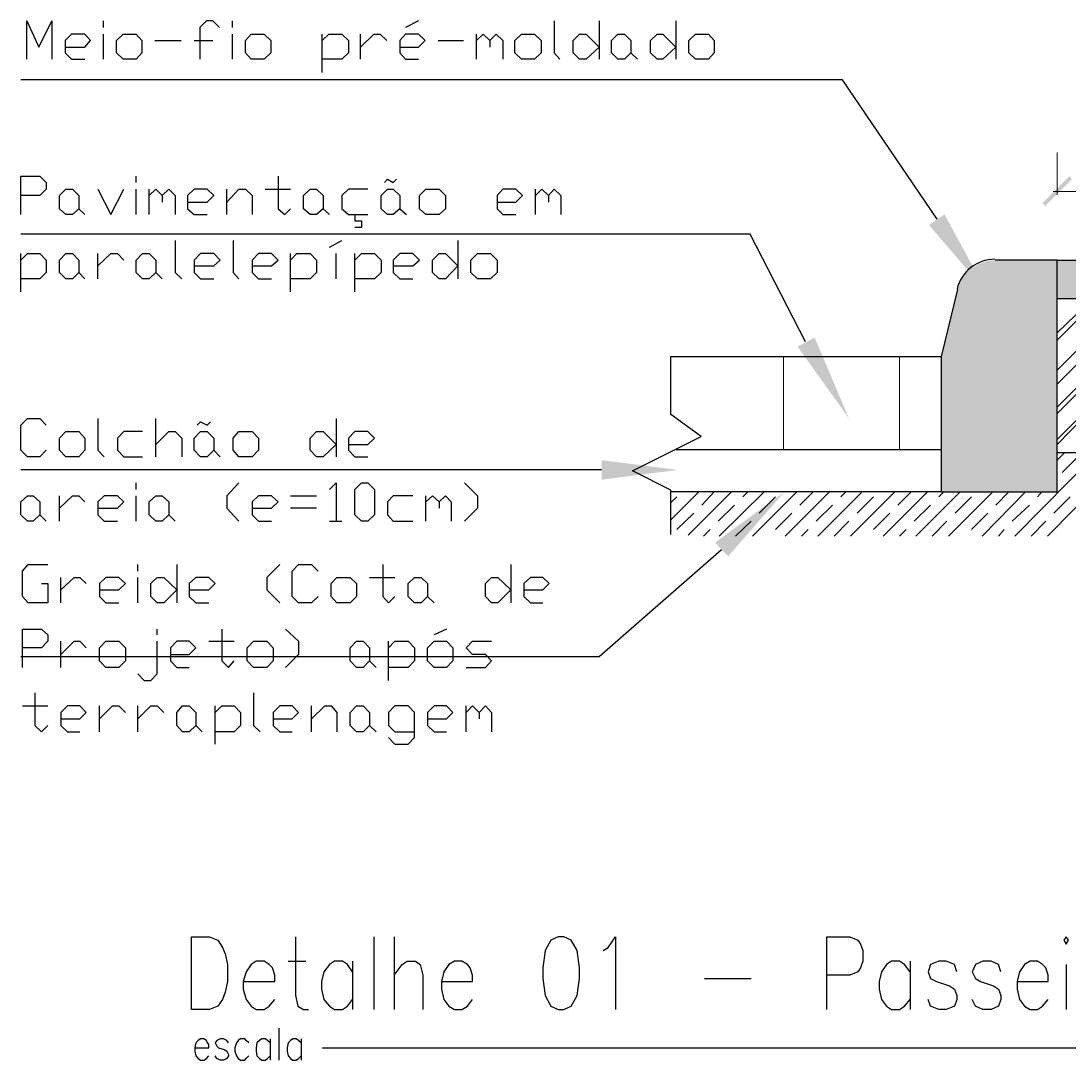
# Model space of a CAD drawing. Header units: feet. Extents: x 203667 to 205527, y 9204857 to 9205156.
# Drawn here: x 203764.376 to 203765.734, y 9204928.056 to 9204929.403 of the extents above; entities that cross this region are included whole.
import ezdxf

# ---------------------------------------------------------------- set-up
doc = ezdxf.new("R2010")
doc.units = ezdxf.units.FT
doc.header["$LTSCALE"] = 0.3
doc.header["$MEASUREMENT"] = 0
for name, color, linetype in [('PDF2_0', 7, 'Continuous'), ('PDF2_A_Cotas', 7, 'Continuous'), ('PDF2_A_Texto', 7, 'Continuous')]:
    doc.layers.add(name, color=color, linetype=linetype)
doc.layers.add('PDF2_A_Placas', color=7, linetype='Continuous', true_color=0xbfbfbf)

msp = doc.modelspace()

# ---------------------------------------------------------------- hatches: boundary and pattern name
at = {"layer": 'PDF2_0', "transparency": 33554559}
msp.add_hatch(color=256, dxfattribs=at).paths.add_polyline_path([(203765.7378, 9204929.1976), (203765.7346, 9204929.2018), (203765.6997, 9204929.1669), (203765.7029, 9204929.1627)])
at = {"layer": 'PDF2_0', "true_color": 0xf2f2f2, "transparency": 33554559}
msp.add_hatch(color=7, dxfattribs=at).paths.add_polyline_path([(203767.2188, 9204929.0929), (203765.7188, 9204929.0929), (203765.7188, 9204929.0432), (203767.2188, 9204929.0432)])
at = {"layer": 'PDF2_A_Placas', "transparency": 33554559}
msp.add_hatch(color=256, dxfattribs=at).paths.add_polyline_path([(203765.7188, 9204929.0929), (203765.6384, 9204929.0929), (203765.6288, 9204929.0918), (203765.6193, 9204929.0887), (203765.6109, 9204929.0844), (203765.6034, 9204929.0791), (203765.5971, 9204929.0717), (203765.5929, 9204929.0633), (203765.5897, 9204929.0548), (203765.5685, 9204928.9681), (203765.5685, 9204928.7925), (203765.7188, 9204928.7925)])

# ---------------------------------------------------------------- linework, layer by layer
at = {"layer": 'PDF2_0', "lineweight": 25}
for points in [[(203765.5897, 9204929.0548), (203765.5685, 9204928.9681), (203765.5685, 9204928.7925), (203765.7188, 9204928.7925), (203765.7188, 9204929.0929)], [(203765.7188, 9204929.0929), (203765.6384, 9204929.0929)], [(203765.7188, 9204929.0929), (203767.2188, 9204929.0929), (203767.2188, 9204928.8432), (203765.7188, 9204928.8432)], [(203765.7188, 9204929.0432), (203767.2188, 9204929.0432)], [(203765.2184, 9204928.7374), (203765.2184, 9204928.7946), (203765.1687, 9204928.82), (203765.2575, 9204928.8644), (203765.2184, 9204928.893), (203765.2184, 9204928.9681), (203765.5685, 9204928.9681)], [(203765.2247, 9204928.8475), (203765.5685, 9204928.8475)], [(203765.5685, 9204928.7925), (203765.2184, 9204928.7925)]]:
    msp.add_lwpolyline(points, dxfattribs=at)
at = {"layer": 'PDF2_0', "lineweight": 0}
for points in [[(203765.7188, 9204929.0929), (203766.0636, 9204929.0929)], [(203765.3644, 9204928.8475), (203765.3644, 9204928.9681)], [(203765.5146, 9204928.8475), (203765.5146, 9204928.9681)]]:
    msp.add_lwpolyline(points, dxfattribs=at)
at = {"layer": 'PDF2_0', "color": 27, "lineweight": 0, "true_color": 0x7a4c3d}
for points in [[(203765.7188, 9204928.9321), (203765.8298, 9204929.0432)], [(203765.7188, 9204928.9892), (203765.7727, 9204929.0432)], [(203765.7188, 9204928.894), (203765.8679, 9204929.0432)], [(203765.7188, 9204928.9025), (203765.8594, 9204929.0432)], [(203765.7188, 9204928.9987), (203765.7431, 9204929.022)], [(203765.7188, 9204928.9501), (203765.7738, 9204929.0061)], [(203765.7188, 9204928.8602), (203765.8446, 9204928.986)], [(203765.7188, 9204928.8538), (203765.7716, 9204928.9078)]]:
    msp.add_lwpolyline(points, dxfattribs=at)
at = {"layer": 'PDF2_0', "color": 45, "lineweight": 5, "true_color": 0xab7f53}
for points in [[(203765.6637, 9204928.7353), (203765.7706, 9204928.8432)], [(203765.7061, 9204928.7353), (203765.8129, 9204928.8432)], [(203765.7188, 9204928.8337), (203765.7283, 9204928.8432)], [(203765.7251, 9204928.8178), (203765.7463, 9204928.839)], [(203765.2184, 9204928.7565), (203765.2544, 9204928.7925)], [(203765.2184, 9204928.7787), (203765.2258, 9204928.7861)], [(203765.2406, 9204928.7364), (203765.2967, 9204928.7925)], [(203765.2586, 9204928.7755), (203765.2745, 9204928.7925)], [(203765.2808, 9204928.7353), (203765.339, 9204928.7925)], [(203765.3115, 9204928.7861), (203765.3178, 9204928.7925)], [(203765.3242, 9204928.7353), (203765.3813, 9204928.7925)], [(203765.3326, 9204928.765), (203765.3538, 9204928.7861)], [(203765.3665, 9204928.7353), (203765.4236, 9204928.7925)], [(203765.3855, 9204928.7755), (203765.4025, 9204928.7925)], [(203765.4088, 9204928.7353), (203765.4659, 9204928.7925)], [(203765.4384, 9204928.7861), (203765.4448, 9204928.7925)], [(203765.4511, 9204928.7353), (203765.5082, 9204928.7925)], [(203765.4596, 9204928.765), (203765.4807, 9204928.7861)], [(203765.4934, 9204928.7353), (203765.5506, 9204928.7925)], [(203765.5125, 9204928.7755), (203765.5294, 9204928.7925)], [(203765.5357, 9204928.7353), (203765.5929, 9204928.7925)], [(203765.5654, 9204928.7861), (203765.5717, 9204928.7925)], [(203765.5781, 9204928.7353), (203765.6352, 9204928.7925)], [(203765.5865, 9204928.765), (203765.6077, 9204928.7861)], [(203765.6214, 9204928.7353), (203765.6775, 9204928.7925)], [(203765.6394, 9204928.7755), (203765.6563, 9204928.7925)], [(203765.6934, 9204928.7861), (203765.6987, 9204928.7925)], [(203765.7145, 9204928.765), (203765.7357, 9204928.7861)], [(203765.2797, 9204928.7544), (203765.3009, 9204928.7755)], [(203765.4067, 9204928.7544), (203765.4278, 9204928.7755)], [(203765.5336, 9204928.7544), (203765.5548, 9204928.7755)], [(203765.6606, 9204928.7544), (203765.6828, 9204928.7755)], [(203765.2258, 9204928.7438), (203765.248, 9204928.765)], [(203765.302, 9204928.7353), (203765.3221, 9204928.7544)], [(203765.3538, 9204928.7438), (203765.375, 9204928.765)], [(203765.43, 9204928.7353), (203765.449, 9204928.7544)], [(203765.4807, 9204928.7438), (203765.5019, 9204928.765)], [(203765.5569, 9204928.7353), (203765.5759, 9204928.7544)], [(203765.6077, 9204928.7438), (203765.6288, 9204928.765)], [(203765.6849, 9204928.7353), (203765.7039, 9204928.7544)], [(203765.2607, 9204928.7353), (203765.2692, 9204928.7438)], [(203765.3876, 9204928.7353), (203765.3961, 9204928.7438)], [(203765.5146, 9204928.7353), (203765.5231, 9204928.7438)], [(203765.6426, 9204928.7353), (203765.65, 9204928.7438)]]:
    msp.add_lwpolyline(points, dxfattribs=at)
at = {"layer": 'PDF2_0', "lineweight": 25}
msp.add_arc((203765.6378, 9204929.0437), 0.0502, 90.0002, 166.5032, dxfattribs=at)
at = {"layer": 'PDF2_A_Cotas', "lineweight": 0}
for points in [[(203765.7188, 9204929.1775), (203765.7188, 9204929.2325)], [(203765.7135, 9204929.1817), (203767.223, 9204929.1817)]]:
    msp.add_lwpolyline(points, dxfattribs=at)
at = {"layer": 'PDF2_A_Texto', "lineweight": 25}
for points in [[(203764.3838, 9204929.3531), (203764.3838, 9204929.4028), (203764.3996, 9204929.369), (203764.4165, 9204929.4028), (203764.4165, 9204929.3531)], [(203764.4832, 9204929.3944), (203764.4832, 9204929.4028)], [(203764.6334, 9204929.3944), (203764.6249, 9204929.4028), (203764.6165, 9204929.4028), (203764.608, 9204929.3944), (203764.608, 9204929.3531)], [(203764.6503, 9204929.3944), (203764.6503, 9204929.4028)], [(203764.8915, 9204929.4028), (203764.8746, 9204929.3944)], [(203765.0671, 9204929.4028), (203765.0671, 9204929.3616), (203765.0745, 9204929.3531)], [(203765.1253, 9204929.4028), (203765.1253, 9204929.3531)], [(203765.2247, 9204929.4028), (203765.2247, 9204929.3531)], [(203764.4335, 9204929.369), (203764.4589, 9204929.369), (203764.4663, 9204929.3774), (203764.4589, 9204929.3859), (203764.4419, 9204929.3859), (203764.4335, 9204929.3774), (203764.4335, 9204929.3616), (203764.4419, 9204929.3531), (203764.4589, 9204929.3531)], [(203764.4832, 9204929.3531), (203764.4832, 9204929.3859)], [(203764.6503, 9204929.3531), (203764.6503, 9204929.3859)], [(203764.7667, 9204929.3362), (203764.7667, 9204929.3859)], [(203764.7667, 9204929.3774), (203764.7752, 9204929.3859), (203764.7921, 9204929.3859), (203764.8005, 9204929.3774), (203764.8005, 9204929.3616), (203764.7921, 9204929.3531), (203764.7667, 9204929.3531)], [(203764.8164, 9204929.3531), (203764.8164, 9204929.3859)], [(203764.8164, 9204929.369), (203764.8333, 9204929.3859), (203764.8418, 9204929.3859), (203764.8503, 9204929.3774)], [(203764.8672, 9204929.369), (203764.8915, 9204929.369), (203764.9, 9204929.3774), (203764.8915, 9204929.3859), (203764.8746, 9204929.3859), (203764.8672, 9204929.3774), (203764.8672, 9204929.3616), (203764.8746, 9204929.3531), (203764.8915, 9204929.3531)], [(203764.9666, 9204929.3531), (203764.9666, 9204929.3859)], [(203764.9666, 9204929.3774), (203764.9751, 9204929.3859), (203764.9836, 9204929.3774), (203764.9836, 9204929.369)], [(203764.9836, 9204929.3774), (203764.992, 9204929.3859), (203765.0005, 9204929.3774), (203765.0005, 9204929.3531)], [(203764.5498, 9204929.3774), (203764.5837, 9204929.3774)], [(203764.6006, 9204929.3774), (203764.6249, 9204929.3774)], [(203764.9169, 9204929.3774), (203764.9497, 9204929.3774)], [(203765.1666, 9204929.3616), (203765.175, 9204929.3531)], [(203765.5632, 9204929.1458), (203765.4405, 9204929.3267), (203764.3764, 9204929.3267)], [(203764.3764, 9204929.1521), (203764.3764, 9204929.2018), (203764.4007, 9204929.2018), (203764.4091, 9204929.1934), (203764.4091, 9204929.1849), (203764.4007, 9204929.1765), (203764.3764, 9204929.1765)], [(203764.5255, 9204929.1934), (203764.5255, 9204929.2018)], [(203764.7096, 9204929.2018), (203764.7096, 9204929.1595), (203764.718, 9204929.1521), (203764.7254, 9204929.1595)], [(203764.8471, 9204929.1934), (203764.8513, 9204929.1976), (203764.8587, 9204929.1934), (203764.863, 9204929.1976)], [(203764.4758, 9204929.1849), (203764.4927, 9204929.1521), (203764.5096, 9204929.1849)], [(203764.5255, 9204929.1521), (203764.5255, 9204929.1849)], [(203764.5424, 9204929.1521), (203764.5424, 9204929.1849)], [(203764.5424, 9204929.1765), (203764.5509, 9204929.1849), (203764.5594, 9204929.1765), (203764.5594, 9204929.168)], [(203764.5594, 9204929.1765), (203764.5678, 9204929.1849), (203764.5763, 9204929.1765), (203764.5763, 9204929.1521)], [(203764.5922, 9204929.168), (203764.6175, 9204929.168), (203764.626, 9204929.1765), (203764.6175, 9204929.1849), (203764.6006, 9204929.1849), (203764.5922, 9204929.1765), (203764.5922, 9204929.1595), (203764.6006, 9204929.1521), (203764.6175, 9204929.1521)], [(203764.6429, 9204929.1521), (203764.6429, 9204929.1849)], [(203764.6429, 9204929.168), (203764.6588, 9204929.1849), (203764.6673, 9204929.1849), (203764.6757, 9204929.1765), (203764.6757, 9204929.1521)], [(203764.6926, 9204929.1849), (203764.7254, 9204929.1849)], [(203764.8259, 9204929.1849), (203764.8005, 9204929.1849), (203764.7921, 9204929.1765), (203764.7921, 9204929.1595), (203764.8005, 9204929.1521), (203764.8259, 9204929.1521)], [(203764.9931, 9204929.168), (203765.0174, 9204929.168), (203765.0259, 9204929.1765), (203765.0174, 9204929.1849), (203765.0005, 9204929.1849), (203764.9931, 9204929.1765), (203764.9931, 9204929.1595), (203765.0005, 9204929.1521), (203765.0174, 9204929.1521)], [(203765.0428, 9204929.1521), (203765.0428, 9204929.1849)], [(203765.0428, 9204929.1765), (203765.0513, 9204929.1849), (203765.0597, 9204929.1765), (203765.0597, 9204929.168)], [(203765.0597, 9204929.1765), (203765.0671, 9204929.1849), (203765.0756, 9204929.1765), (203765.0756, 9204929.1521)], [(203764.4515, 9204929.1595), (203764.4589, 9204929.1521)], [(203764.7678, 9204929.1595), (203764.7762, 9204929.1521)], [(203764.809, 9204929.1521), (203764.809, 9204929.1437), (203764.8175, 9204929.1437), (203764.8175, 9204929.1352), (203764.809, 9204929.1352)], [(203764.8672, 9204929.1595), (203764.8757, 9204929.1521)], [(203765.3929, 9204928.9871), (203765.321, 9204929.1267), (203764.3764, 9204929.1267)], [(203764.5763, 9204929.1183), (203764.5763, 9204929.077), (203764.5847, 9204929.0686)], [(203764.6514, 9204929.1183), (203764.6514, 9204929.077), (203764.6588, 9204929.0686)], [(203764.7762, 9204929.1098), (203764.7921, 9204929.1183)], [(203764.9423, 9204929.1183), (203764.9423, 9204929.0686)], [(203764.3764, 9204929.0516), (203764.3764, 9204929.1013)], [(203764.3764, 9204929.0929), (203764.3848, 9204929.1013), (203764.4007, 9204929.1013), (203764.4091, 9204929.0929), (203764.4091, 9204929.077), (203764.4007, 9204929.0686), (203764.3764, 9204929.0686)], [(203764.4758, 9204929.0686), (203764.4758, 9204929.1013)], [(203764.4758, 9204929.0855), (203764.4927, 9204929.1013), (203764.5012, 9204929.1013), (203764.5096, 9204929.0929)], [(203764.6006, 9204929.0855), (203764.626, 9204929.0855), (203764.6345, 9204929.0929), (203764.626, 9204929.1013), (203764.6091, 9204929.1013), (203764.6006, 9204929.0929), (203764.6006, 9204929.077), (203764.6091, 9204929.0686), (203764.626, 9204929.0686)], [(203764.6757, 9204929.0855), (203764.7011, 9204929.0855), (203764.7096, 9204929.0929), (203764.7011, 9204929.1013), (203764.6842, 9204929.1013), (203764.6757, 9204929.0929), (203764.6757, 9204929.077), (203764.6842, 9204929.0686), (203764.7011, 9204929.0686)], [(203764.7254, 9204929.0516), (203764.7254, 9204929.1013)], [(203764.7254, 9204929.0929), (203764.7339, 9204929.1013), (203764.7508, 9204929.1013), (203764.7593, 9204929.0929), (203764.7593, 9204929.077), (203764.7508, 9204929.0686), (203764.7254, 9204929.0686)], [(203764.7847, 9204929.0686), (203764.7847, 9204929.1013)], [(203764.809, 9204929.0516), (203764.809, 9204929.1013)], [(203764.809, 9204929.0929), (203764.8175, 9204929.1013), (203764.8344, 9204929.1013), (203764.8429, 9204929.0929), (203764.8429, 9204929.077), (203764.8344, 9204929.0686), (203764.809, 9204929.0686)], [(203764.8587, 9204929.0855), (203764.8841, 9204929.0855), (203764.8926, 9204929.0929), (203764.8841, 9204929.1013), (203764.8672, 9204929.1013), (203764.8587, 9204929.0929), (203764.8587, 9204929.077), (203764.8672, 9204929.0686), (203764.8841, 9204929.0686)], [(203764.4515, 9204929.077), (203764.4589, 9204929.0686)], [(203764.5509, 9204929.077), (203764.5594, 9204929.0686)], [(203764.4091, 9204928.8464), (203764.4007, 9204928.8379), (203764.3848, 9204928.8379), (203764.3764, 9204928.8464), (203764.3764, 9204928.8792), (203764.3848, 9204928.8877), (203764.4007, 9204928.8877), (203764.4091, 9204928.8792)], [(203764.4758, 9204928.8877), (203764.4758, 9204928.8464), (203764.4843, 9204928.8379)], [(203764.5509, 9204928.8379), (203764.5509, 9204928.8877)], [(203764.6048, 9204928.8792), (203764.6091, 9204928.8834), (203764.6175, 9204928.8792), (203764.6218, 9204928.8834)], [(203764.7847, 9204928.8877), (203764.7847, 9204928.8379)], [(203764.534, 9204928.8707), (203764.5096, 9204928.8707), (203764.5012, 9204928.8623), (203764.5012, 9204928.8464), (203764.5096, 9204928.8379), (203764.534, 9204928.8379)], [(203764.5509, 9204928.8538), (203764.5678, 9204928.8707), (203764.5763, 9204928.8707), (203764.5847, 9204928.8623), (203764.5847, 9204928.8379)], [(203764.8005, 9204928.8538), (203764.8259, 9204928.8538), (203764.8344, 9204928.8623), (203764.8259, 9204928.8707), (203764.809, 9204928.8707), (203764.8005, 9204928.8623), (203764.8005, 9204928.8464), (203764.809, 9204928.8379), (203764.8259, 9204928.8379)], [(203764.626, 9204928.8464), (203764.6345, 9204928.8379)], [(203765.1285, 9204928.821), (203764.3764, 9204928.821)], [(203764.5255, 9204928.7956), (203764.5255, 9204928.8041)], [(203764.6588, 9204928.8041), (203764.6429, 9204928.7872), (203764.6429, 9204928.7713), (203764.6588, 9204928.7544)], [(203764.7762, 9204928.7956), (203764.7847, 9204928.8041), (203764.7847, 9204928.7544)], [(203764.9508, 9204928.8041), (203764.9677, 9204928.7872), (203764.9677, 9204928.7713), (203764.9508, 9204928.7544)], [(203764.4261, 9204928.7544), (203764.4261, 9204928.7872)], [(203764.4261, 9204928.7713), (203764.443, 9204928.7872), (203764.4515, 9204928.7872), (203764.4589, 9204928.7798)], [(203764.4758, 9204928.7713), (203764.5012, 9204928.7713), (203764.5096, 9204928.7798), (203764.5012, 9204928.7872), (203764.4843, 9204928.7872), (203764.4758, 9204928.7798), (203764.4758, 9204928.7628), (203764.4843, 9204928.7544), (203764.5012, 9204928.7544)], [(203764.5255, 9204928.7544), (203764.5255, 9204928.7872)], [(203764.6757, 9204928.7713), (203764.7011, 9204928.7713), (203764.7096, 9204928.7798), (203764.7011, 9204928.7872), (203764.6842, 9204928.7872), (203764.6757, 9204928.7798), (203764.6757, 9204928.7628), (203764.6842, 9204928.7544), (203764.7011, 9204928.7544)], [(203764.7254, 9204928.7872), (203764.7593, 9204928.7872)], [(203764.8841, 9204928.7872), (203764.8587, 9204928.7872), (203764.8513, 9204928.7798), (203764.8513, 9204928.7628), (203764.8587, 9204928.7544), (203764.8841, 9204928.7544)], [(203764.901, 9204928.7544), (203764.901, 9204928.7872)], [(203764.901, 9204928.7798), (203764.9095, 9204928.7872), (203764.918, 9204928.7798), (203764.918, 9204928.7713)], [(203764.918, 9204928.7798), (203764.9264, 9204928.7872), (203764.9338, 9204928.7798), (203764.9338, 9204928.7544)], [(203764.7593, 9204928.7713), (203764.7254, 9204928.7713)], [(203764.4007, 9204928.7628), (203764.4091, 9204928.7544)], [(203764.5678, 9204928.7628), (203764.5763, 9204928.7544)], [(203764.7762, 9204928.7544), (203764.7921, 9204928.7544)], [(203765.284, 9204928.7174), (203765.1253, 9204928.5788), (203764.3764, 9204928.5788)], [(203764.4028, 9204928.674), (203764.4113, 9204928.674), (203764.4113, 9204928.6486), (203764.3859, 9204928.6486), (203764.3785, 9204928.6571), (203764.3785, 9204928.6898), (203764.3859, 9204928.6983), (203764.4113, 9204928.6983)], [(203764.5276, 9204928.6898), (203764.5276, 9204928.6983)], [(203764.5784, 9204928.6983), (203764.5784, 9204928.6486)], [(203764.7117, 9204928.6983), (203764.6948, 9204928.6814), (203764.6948, 9204928.6655), (203764.7117, 9204928.6486)], [(203764.7614, 9204928.6571), (203764.7529, 9204928.6486), (203764.736, 9204928.6486), (203764.7276, 9204928.6571), (203764.7276, 9204928.6898), (203764.736, 9204928.6983), (203764.7529, 9204928.6983), (203764.7614, 9204928.6898)], [(203764.845, 9204928.6983), (203764.845, 9204928.6571), (203764.8524, 9204928.6486), (203764.8608, 9204928.6571)], [(203765.0111, 9204928.6983), (203765.0111, 9204928.6486)], [(203764.4282, 9204928.6486), (203764.4282, 9204928.6814)], [(203764.4282, 9204928.6655), (203764.4451, 9204928.6814), (203764.4525, 9204928.6814), (203764.461, 9204928.674)], [(203764.4779, 9204928.6655), (203764.5033, 9204928.6655), (203764.5118, 9204928.674), (203764.5033, 9204928.6814), (203764.4864, 9204928.6814), (203764.4779, 9204928.674), (203764.4779, 9204928.6571), (203764.4864, 9204928.6486), (203764.5033, 9204928.6486)], [(203764.5276, 9204928.6486), (203764.5276, 9204928.6814)], [(203764.5943, 9204928.6655), (203764.6197, 9204928.6655), (203764.6281, 9204928.674), (203764.6197, 9204928.6814), (203764.6027, 9204928.6814), (203764.5943, 9204928.674), (203764.5943, 9204928.6571), (203764.6027, 9204928.6486), (203764.6197, 9204928.6486)], [(203764.828, 9204928.6814), (203764.8608, 9204928.6814)], [(203765.028, 9204928.6655), (203765.0523, 9204928.6655), (203765.0608, 9204928.674), (203765.0523, 9204928.6814), (203765.0364, 9204928.6814), (203765.028, 9204928.674), (203765.028, 9204928.6571), (203765.0364, 9204928.6486), (203765.0523, 9204928.6486)], [(203764.9032, 9204928.6571), (203764.9116, 9204928.6486)], [(203764.3785, 9204928.565), (203764.3785, 9204928.6147), (203764.4028, 9204928.6147), (203764.4113, 9204928.6073), (203764.4113, 9204928.5989), (203764.4028, 9204928.5904), (203764.3785, 9204928.5904)], [(203764.553, 9204928.6073), (203764.553, 9204928.6147)], [(203764.6366, 9204928.6147), (203764.6366, 9204928.5735), (203764.645, 9204928.565), (203764.6524, 9204928.5735)], [(203764.7191, 9204928.6147), (203764.736, 9204928.5989), (203764.736, 9204928.5819), (203764.7191, 9204928.565)], [(203764.9275, 9204928.6147), (203764.9116, 9204928.6073)], [(203764.4282, 9204928.565), (203764.4282, 9204928.5989)], [(203764.4282, 9204928.5819), (203764.4451, 9204928.5989), (203764.4525, 9204928.5989), (203764.461, 9204928.5904)], [(203764.5276, 9204928.5566), (203764.5361, 9204928.5481), (203764.5445, 9204928.5481), (203764.553, 9204928.5566), (203764.553, 9204928.5989)], [(203764.5699, 9204928.5819), (203764.5943, 9204928.5819), (203764.6027, 9204928.5904), (203764.5943, 9204928.5989), (203764.5784, 9204928.5989), (203764.5699, 9204928.5904), (203764.5699, 9204928.5735), (203764.5784, 9204928.565), (203764.5943, 9204928.565)], [(203764.6197, 9204928.5989), (203764.6524, 9204928.5989)], [(203764.8524, 9204928.5481), (203764.8524, 9204928.5989)], [(203764.8524, 9204928.5904), (203764.8608, 9204928.5989), (203764.8778, 9204928.5989), (203764.8862, 9204928.5904), (203764.8862, 9204928.5735), (203764.8778, 9204928.565), (203764.8524, 9204928.565)], [(203764.9529, 9204928.565), (203764.9783, 9204928.565), (203764.9857, 9204928.5735), (203764.9783, 9204928.5819), (203764.9613, 9204928.5819), (203764.9529, 9204928.5904), (203764.9613, 9204928.5989), (203764.9857, 9204928.5989)], [(203764.828, 9204928.5735), (203764.8365, 9204928.565)], [(203764.3943, 9204928.5322), (203764.3943, 9204928.4899), (203764.4028, 9204928.4815), (203764.4113, 9204928.4899)], [(203764.6778, 9204928.5322), (203764.6778, 9204928.4899), (203764.6863, 9204928.4815)], [(203764.3785, 9204928.5153), (203764.4113, 9204928.5153)], [(203764.4282, 9204928.4984), (203764.4525, 9204928.4984), (203764.461, 9204928.5068), (203764.4525, 9204928.5153), (203764.4366, 9204928.5153), (203764.4282, 9204928.5068), (203764.4282, 9204928.4899), (203764.4366, 9204928.4815), (203764.4525, 9204928.4815)], [(203764.4779, 9204928.4815), (203764.4779, 9204928.5153)], [(203764.4779, 9204928.4984), (203764.4948, 9204928.5153), (203764.5033, 9204928.5153), (203764.5118, 9204928.5068)], [(203764.5276, 9204928.4815), (203764.5276, 9204928.5153)], [(203764.5276, 9204928.4984), (203764.5445, 9204928.5153), (203764.553, 9204928.5153), (203764.5615, 9204928.5068)], [(203764.6281, 9204928.4656), (203764.6281, 9204928.5153)], [(203764.6281, 9204928.5068), (203764.6366, 9204928.5153), (203764.6524, 9204928.5153), (203764.6609, 9204928.5068), (203764.6609, 9204928.4899), (203764.6524, 9204928.4815), (203764.6281, 9204928.4815)], [(203764.7032, 9204928.4984), (203764.7276, 9204928.4984), (203764.736, 9204928.5068), (203764.7276, 9204928.5153), (203764.7117, 9204928.5153), (203764.7032, 9204928.5068), (203764.7032, 9204928.4899), (203764.7117, 9204928.4815), (203764.7276, 9204928.4815)], [(203764.7529, 9204928.4815), (203764.7529, 9204928.5153)], [(203764.7529, 9204928.4984), (203764.7699, 9204928.5153), (203764.7783, 9204928.5153), (203764.7857, 9204928.5068), (203764.7857, 9204928.4815)], [(203764.8524, 9204928.474), (203764.8608, 9204928.4656), (203764.8778, 9204928.4656), (203764.8862, 9204928.474), (203764.8862, 9204928.5068), (203764.8778, 9204928.5153), (203764.8608, 9204928.5153), (203764.8524, 9204928.5068), (203764.8524, 9204928.4899), (203764.8608, 9204928.4815), (203764.8862, 9204928.4815)], [(203764.9032, 9204928.4984), (203764.9275, 9204928.4984), (203764.9359, 9204928.5068), (203764.9275, 9204928.5153), (203764.9116, 9204928.5153), (203764.9032, 9204928.5068), (203764.9032, 9204928.4899), (203764.9116, 9204928.4815), (203764.9275, 9204928.4815)], [(203764.9529, 9204928.4815), (203764.9529, 9204928.5153)], [(203764.9529, 9204928.5068), (203764.9613, 9204928.5153), (203764.9698, 9204928.5068), (203764.9698, 9204928.4984)], [(203764.9698, 9204928.5068), (203764.9783, 9204928.5153), (203764.9857, 9204928.5068), (203764.9857, 9204928.4815)], [(203764.6027, 9204928.4899), (203764.6112, 9204928.4815)], [(203764.828, 9204928.4899), (203764.8365, 9204928.4815)], [(203764.7318, 9204928.2159), (203764.7318, 9204928.1398), (203764.735, 9204928.126), (203764.7424, 9204928.1218), (203764.7487, 9204928.1218)], [(203764.8333, 9204928.2159), (203764.8333, 9204928.1218)], [(203764.8598, 9204928.2159), (203764.8598, 9204928.1218)], [(203765.1306, 9204928.198), (203765.1369, 9204928.2022), (203765.1465, 9204928.2159), (203765.1465, 9204928.1218)], [(203765.4204, 9204928.1218), (203765.4204, 9204928.2159), (203765.4501, 9204928.2159), (203765.4606, 9204928.2117), (203765.4638, 9204928.2064), (203765.467, 9204928.198), (203765.467, 9204928.1842), (203765.4638, 9204928.1757), (203765.4606, 9204928.1704), (203765.4501, 9204928.1662), (203765.4204, 9204928.1662)], [(203764.6641, 9204928.1578), (203764.7053, 9204928.1578), (203764.7053, 9204928.1662), (203764.7022, 9204928.1757), (203764.6979, 9204928.18), (203764.6916, 9204928.1842), (203764.681, 9204928.1842), (203764.6747, 9204928.18), (203764.6683, 9204928.1704), (203764.6641, 9204928.1578), (203764.6641, 9204928.1482), (203764.6683, 9204928.1345), (203764.6747, 9204928.126), (203764.681, 9204928.1218), (203764.6916, 9204928.1218), (203764.6979, 9204928.126), (203764.7053, 9204928.1345)], [(203764.7223, 9204928.1842), (203764.7455, 9204928.1842)], [(203764.8058, 9204928.1704), (203764.7995, 9204928.18), (203764.7931, 9204928.1842), (203764.7826, 9204928.1842), (203764.7762, 9204928.18), (203764.7688, 9204928.1704), (203764.7656, 9204928.1578), (203764.7656, 9204928.1482), (203764.7688, 9204928.1345), (203764.7762, 9204928.126), (203764.7826, 9204928.1218), (203764.7931, 9204928.1218), (203764.7995, 9204928.126), (203764.8058, 9204928.1345)], [(203764.8058, 9204928.1842), (203764.8058, 9204928.1218)], [(203764.8598, 9204928.1662), (203764.8704, 9204928.18), (203764.8767, 9204928.1842), (203764.8873, 9204928.1842), (203764.8936, 9204928.18), (203764.8968, 9204928.1662), (203764.8968, 9204928.1218)], [(203764.9211, 9204928.1578), (203764.9613, 9204928.1578), (203764.9613, 9204928.1662), (203764.9582, 9204928.1757), (203764.955, 9204928.18), (203764.9476, 9204928.1842), (203764.9381, 9204928.1842), (203764.9307, 9204928.18), (203764.9243, 9204928.1704), (203764.9211, 9204928.1578), (203764.9211, 9204928.1482), (203764.9243, 9204928.1345), (203764.9307, 9204928.126), (203764.9381, 9204928.1218), (203764.9476, 9204928.1218), (203764.955, 9204928.126), (203764.9613, 9204928.1345)], [(203765.5283, 9204928.1704), (203765.5209, 9204928.18), (203765.5146, 9204928.1842), (203765.504, 9204928.1842), (203765.4977, 9204928.18), (203765.4913, 9204928.1704), (203765.4881, 9204928.1578), (203765.4881, 9204928.1482), (203765.4913, 9204928.1345), (203765.4977, 9204928.126), (203765.504, 9204928.1218), (203765.5146, 9204928.1218), (203765.5209, 9204928.126), (203765.5283, 9204928.1345)], [(203765.5283, 9204928.1842), (203765.5283, 9204928.1218)], [(203765.5886, 9204928.1704), (203765.5855, 9204928.18), (203765.5749, 9204928.1842), (203765.5654, 9204928.1842), (203765.5548, 9204928.18), (203765.5516, 9204928.1704), (203765.5548, 9204928.162), (203765.5622, 9204928.1578), (203765.5791, 9204928.1525), (203765.5855, 9204928.1482), (203765.5886, 9204928.1398), (203765.5886, 9204928.1345), (203765.5855, 9204928.126), (203765.5749, 9204928.1218), (203765.5654, 9204928.1218), (203765.5548, 9204928.126), (203765.5516, 9204928.1345)], [(203765.6458, 9204928.1704), (203765.6426, 9204928.18), (203765.6331, 9204928.1842), (203765.6225, 9204928.1842), (203765.613, 9204928.18), (203765.6087, 9204928.1704), (203765.613, 9204928.162), (203765.6193, 9204928.1578), (203765.6362, 9204928.1525), (203765.6426, 9204928.1482), (203765.6458, 9204928.1398), (203765.6458, 9204928.1345), (203765.6426, 9204928.126), (203765.6331, 9204928.1218), (203765.6225, 9204928.1218), (203765.613, 9204928.126), (203765.6087, 9204928.1345)], [(203765.6669, 9204928.1578), (203765.7071, 9204928.1578), (203765.7071, 9204928.1662), (203765.7039, 9204928.1757), (203765.6997, 9204928.18), (203765.6934, 9204928.1842), (203765.6838, 9204928.1842), (203765.6764, 9204928.18), (203765.6701, 9204928.1704), (203765.6669, 9204928.1578), (203765.6669, 9204928.1482), (203765.6701, 9204928.1345), (203765.6764, 9204928.126), (203765.6838, 9204928.1218), (203765.6934, 9204928.1218), (203765.6997, 9204928.126), (203765.7071, 9204928.1345)], [(203765.7304, 9204928.18), (203765.7304, 9204928.1218)], [(203765.2618, 9204928.162), (203765.3221, 9204928.162)], [(203764.7106, 9204928.0975), (203764.7106, 9204928.0562)], [(203764.6017, 9204928.0721), (203764.6197, 9204928.0721), (203764.6197, 9204928.0763), (203764.6175, 9204928.0795), (203764.6165, 9204928.0816), (203764.6133, 9204928.0837), (203764.6091, 9204928.0837), (203764.6059, 9204928.0816), (203764.6027, 9204928.0784), (203764.6017, 9204928.0721), (203764.6017, 9204928.0678), (203764.6027, 9204928.0615), (203764.6059, 9204928.0583), (203764.6091, 9204928.0562), (203764.6133, 9204928.0562), (203764.6165, 9204928.0583), (203764.6197, 9204928.0615)], [(203764.645, 9204928.0784), (203764.6429, 9204928.0816), (203764.6387, 9204928.0837), (203764.6345, 9204928.0837), (203764.6302, 9204928.0816), (203764.6281, 9204928.0784), (203764.6302, 9204928.0742), (203764.6323, 9204928.0721), (203764.6398, 9204928.07), (203764.6429, 9204928.0678), (203764.645, 9204928.0636), (203764.645, 9204928.0615), (203764.6429, 9204928.0583), (203764.6387, 9204928.0562), (203764.6345, 9204928.0562), (203764.6302, 9204928.0583), (203764.6281, 9204928.0615)], [(203764.6715, 9204928.0784), (203764.6683, 9204928.0816), (203764.6662, 9204928.0837), (203764.6609, 9204928.0837), (203764.6577, 9204928.0816), (203764.6556, 9204928.0784), (203764.6535, 9204928.0721), (203764.6535, 9204928.0678), (203764.6556, 9204928.0615), (203764.6577, 9204928.0583), (203764.6609, 9204928.0562), (203764.6662, 9204928.0562), (203764.6683, 9204928.0583), (203764.6715, 9204928.0615)], [(203764.699, 9204928.0784), (203764.6958, 9204928.0816), (203764.6926, 9204928.0837), (203764.6884, 9204928.0837), (203764.6852, 9204928.0816), (203764.6821, 9204928.0784), (203764.681, 9204928.0721), (203764.681, 9204928.0678), (203764.6821, 9204928.0615), (203764.6852, 9204928.0583), (203764.6884, 9204928.0562), (203764.6926, 9204928.0562), (203764.6958, 9204928.0583), (203764.699, 9204928.0615)], [(203764.699, 9204928.0837), (203764.699, 9204928.0562)], [(203764.7392, 9204928.0784), (203764.736, 9204928.0816), (203764.7328, 9204928.0837), (203764.7286, 9204928.0837), (203764.7254, 9204928.0816), (203764.7223, 9204928.0784), (203764.7212, 9204928.0721), (203764.7212, 9204928.0678), (203764.7223, 9204928.0615), (203764.7254, 9204928.0583), (203764.7286, 9204928.0562), (203764.7328, 9204928.0562), (203764.736, 9204928.0583), (203764.7392, 9204928.0615)], [(203764.7392, 9204928.0837), (203764.7392, 9204928.0562)], [(203764.7667, 9204928.0721), (203767.7847, 9204928.0721)]]:
    msp.add_lwpolyline(points, dxfattribs=at)
for points in [[(203764.5255, 9204929.3531), (203764.5086, 9204929.3531), (203764.5001, 9204929.3616), (203764.5001, 9204929.3774), (203764.5086, 9204929.3859), (203764.5255, 9204929.3859), (203764.5329, 9204929.3774), (203764.5329, 9204929.3616)], [(203764.6916, 9204929.3531), (203764.6747, 9204929.3531), (203764.6673, 9204929.3616), (203764.6673, 9204929.3774), (203764.6747, 9204929.3859), (203764.6916, 9204929.3859), (203764.7001, 9204929.3774), (203764.7001, 9204929.3616)], [(203765.0417, 9204929.3531), (203765.0248, 9204929.3531), (203765.0163, 9204929.3616), (203765.0163, 9204929.3774), (203765.0248, 9204929.3859), (203765.0417, 9204929.3859), (203765.0502, 9204929.3774), (203765.0502, 9204929.3616)], [(203765.1253, 9204929.369), (203765.1084, 9204929.3531), (203765.0999, 9204929.3531), (203765.0915, 9204929.3616), (203765.0915, 9204929.3774), (203765.0999, 9204929.3859), (203765.1084, 9204929.3859)], [(203765.1581, 9204929.3531), (203765.1496, 9204929.3531), (203765.1412, 9204929.3616), (203765.1412, 9204929.3774), (203765.1496, 9204929.3859), (203765.1581, 9204929.3859), (203765.1666, 9204929.3774), (203765.1666, 9204929.3616)], [(203765.2247, 9204929.369), (203765.2078, 9204929.3531), (203765.2004, 9204929.3531), (203765.1919, 9204929.3616), (203765.1919, 9204929.3774), (203765.2004, 9204929.3859), (203765.2078, 9204929.3859)], [(203765.2671, 9204929.3531), (203765.2501, 9204929.3531), (203765.2417, 9204929.3616), (203765.2417, 9204929.3774), (203765.2501, 9204929.3859), (203765.2671, 9204929.3859), (203765.2745, 9204929.3774), (203765.2745, 9204929.3616)], [(203764.443, 9204929.1521), (203764.4345, 9204929.1521), (203764.4261, 9204929.1595), (203764.4261, 9204929.1765), (203764.4345, 9204929.1849), (203764.443, 9204929.1849), (203764.4515, 9204929.1765), (203764.4515, 9204929.1595)], [(203764.7593, 9204929.1521), (203764.7508, 9204929.1521), (203764.7424, 9204929.1595), (203764.7424, 9204929.1765), (203764.7508, 9204929.1849), (203764.7593, 9204929.1849), (203764.7678, 9204929.1765), (203764.7678, 9204929.1595)], [(203764.8587, 9204929.1521), (203764.8513, 9204929.1521), (203764.8429, 9204929.1595), (203764.8429, 9204929.1765), (203764.8513, 9204929.1849), (203764.8587, 9204929.1849), (203764.8672, 9204929.1765), (203764.8672, 9204929.1595)], [(203764.918, 9204929.1521), (203764.901, 9204929.1521), (203764.8926, 9204929.1595), (203764.8926, 9204929.1765), (203764.901, 9204929.1849), (203764.918, 9204929.1849), (203764.9264, 9204929.1765), (203764.9264, 9204929.1595)], [(203764.443, 9204929.0686), (203764.4345, 9204929.0686), (203764.4261, 9204929.077), (203764.4261, 9204929.0929), (203764.4345, 9204929.1013), (203764.443, 9204929.1013), (203764.4515, 9204929.0929), (203764.4515, 9204929.077)], [(203764.5424, 9204929.0686), (203764.534, 9204929.0686), (203764.5255, 9204929.077), (203764.5255, 9204929.0929), (203764.534, 9204929.1013), (203764.5424, 9204929.1013), (203764.5509, 9204929.0929), (203764.5509, 9204929.077)], [(203764.9423, 9204929.0855), (203764.9264, 9204929.0686), (203764.918, 9204929.0686), (203764.9095, 9204929.077), (203764.9095, 9204929.0929), (203764.918, 9204929.1013), (203764.9264, 9204929.1013)], [(203764.9846, 9204929.0686), (203764.9677, 9204929.0686), (203764.9592, 9204929.077), (203764.9592, 9204929.0929), (203764.9677, 9204929.1013), (203764.9846, 9204929.1013), (203764.9931, 9204929.0929), (203764.9931, 9204929.077)], [(203764.4515, 9204928.8379), (203764.4345, 9204928.8379), (203764.4261, 9204928.8464), (203764.4261, 9204928.8623), (203764.4345, 9204928.8707), (203764.4515, 9204928.8707), (203764.4589, 9204928.8623), (203764.4589, 9204928.8464)], [(203764.6175, 9204928.8379), (203764.6091, 9204928.8379), (203764.6006, 9204928.8464), (203764.6006, 9204928.8623), (203764.6091, 9204928.8707), (203764.6175, 9204928.8707), (203764.626, 9204928.8623), (203764.626, 9204928.8464)], [(203764.6757, 9204928.8379), (203764.6588, 9204928.8379), (203764.6514, 9204928.8464), (203764.6514, 9204928.8623), (203764.6588, 9204928.8707), (203764.6757, 9204928.8707), (203764.6842, 9204928.8623), (203764.6842, 9204928.8464)], [(203764.7847, 9204928.8538), (203764.7678, 9204928.8379), (203764.7593, 9204928.8379), (203764.7508, 9204928.8464), (203764.7508, 9204928.8623), (203764.7593, 9204928.8707), (203764.7678, 9204928.8707)], [(203764.8175, 9204928.7544), (203764.809, 9204928.7628), (203764.809, 9204928.7956), (203764.8175, 9204928.8041), (203764.8259, 9204928.8041), (203764.8344, 9204928.7956), (203764.8344, 9204928.7628), (203764.8259, 9204928.7544)], [(203764.3922, 9204928.7544), (203764.3848, 9204928.7544), (203764.3764, 9204928.7628), (203764.3764, 9204928.7798), (203764.3848, 9204928.7872), (203764.3922, 9204928.7872), (203764.4007, 9204928.7798), (203764.4007, 9204928.7628)], [(203764.5594, 9204928.7544), (203764.5509, 9204928.7544), (203764.5424, 9204928.7628), (203764.5424, 9204928.7798), (203764.5509, 9204928.7872), (203764.5594, 9204928.7872), (203764.5678, 9204928.7798), (203764.5678, 9204928.7628)], [(203764.5784, 9204928.6655), (203764.5615, 9204928.6486), (203764.553, 9204928.6486), (203764.5445, 9204928.6571), (203764.5445, 9204928.674), (203764.553, 9204928.6814), (203764.5615, 9204928.6814)], [(203764.8027, 9204928.6486), (203764.7857, 9204928.6486), (203764.7783, 9204928.6571), (203764.7783, 9204928.674), (203764.7857, 9204928.6814), (203764.8027, 9204928.6814), (203764.8111, 9204928.674), (203764.8111, 9204928.6571)], [(203764.8947, 9204928.6486), (203764.8862, 9204928.6486), (203764.8778, 9204928.6571), (203764.8778, 9204928.674), (203764.8862, 9204928.6814), (203764.8947, 9204928.6814), (203764.9032, 9204928.674), (203764.9032, 9204928.6571)], [(203765.0111, 9204928.6655), (203764.9941, 9204928.6486), (203764.9857, 9204928.6486), (203764.9783, 9204928.6571), (203764.9783, 9204928.674), (203764.9857, 9204928.6814), (203764.9941, 9204928.6814)], [(203764.5033, 9204928.565), (203764.4864, 9204928.565), (203764.4779, 9204928.5735), (203764.4779, 9204928.5904), (203764.4864, 9204928.5989), (203764.5033, 9204928.5989), (203764.5118, 9204928.5904), (203764.5118, 9204928.5735)], [(203764.6948, 9204928.565), (203764.6778, 9204928.565), (203764.6694, 9204928.5735), (203764.6694, 9204928.5904), (203764.6778, 9204928.5989), (203764.6948, 9204928.5989), (203764.7032, 9204928.5904), (203764.7032, 9204928.5735)], [(203764.8196, 9204928.565), (203764.8111, 9204928.565), (203764.8027, 9204928.5735), (203764.8027, 9204928.5904), (203764.8111, 9204928.5989), (203764.8196, 9204928.5989), (203764.828, 9204928.5904), (203764.828, 9204928.5735)], [(203764.9275, 9204928.565), (203764.9116, 9204928.565), (203764.9032, 9204928.5735), (203764.9032, 9204928.5904), (203764.9116, 9204928.5989), (203764.9275, 9204928.5989), (203764.9359, 9204928.5904), (203764.9359, 9204928.5735)], [(203764.5943, 9204928.4815), (203764.5858, 9204928.4815), (203764.5784, 9204928.4899), (203764.5784, 9204928.5068), (203764.5858, 9204928.5153), (203764.5943, 9204928.5153), (203764.6027, 9204928.5068), (203764.6027, 9204928.4899)], [(203764.8196, 9204928.4815), (203764.8111, 9204928.4815), (203764.8027, 9204928.4899), (203764.8027, 9204928.5068), (203764.8111, 9204928.5153), (203764.8196, 9204928.5153), (203764.828, 9204928.5068), (203764.828, 9204928.4899)], [(203764.5974, 9204928.1218), (203764.5974, 9204928.2159), (203764.6207, 9204928.2159), (203764.6313, 9204928.2117), (203764.6376, 9204928.2022), (203764.6408, 9204928.1937), (203764.644, 9204928.18), (203764.644, 9204928.1578), (203764.6408, 9204928.144), (203764.6376, 9204928.1345), (203764.6313, 9204928.126), (203764.6207, 9204928.1218)], [(203765.0724, 9204928.2159), (203765.0629, 9204928.2117), (203765.0555, 9204928.198), (203765.0523, 9204928.1757), (203765.0523, 9204928.162), (203765.0555, 9204928.1398), (203765.0629, 9204928.126), (203765.0724, 9204928.1218), (203765.0798, 9204928.1218), (203765.0893, 9204928.126), (203765.0967, 9204928.1398), (203765.0999, 9204928.162), (203765.0999, 9204928.1757), (203765.0967, 9204928.198), (203765.0893, 9204928.2117), (203765.0798, 9204928.2159)], [(203765.7272, 9204928.2117), (203765.7304, 9204928.2064), (203765.7336, 9204928.2117), (203765.7304, 9204928.2159)]]:
    msp.add_lwpolyline(points, close=True, dxfattribs=at)
at = {"layer": 'PDF2_A_Texto', "transparency": 33554559}
for points in [[(203765.6278, 9204929.0506), (203765.5527, 9204929.1384), (203765.5728, 9204929.1521)], [(203765.449, 9204928.8877), (203765.3824, 9204928.9808), (203765.4046, 9204928.9924)], [(203765.2269, 9204928.821), (203765.1285, 9204928.8083), (203765.1285, 9204928.8337)], [(203765.3654, 9204928.7925), (203765.2924, 9204928.7089), (203765.2755, 9204928.7269)]]:
    msp.add_solid(points, dxfattribs=at)

doc.saveas('drawing.dxf')
